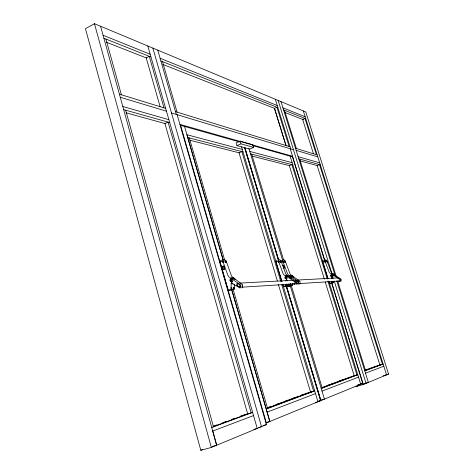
<?xml version="1.0" encoding="UTF-8"?>
<svg xmlns="http://www.w3.org/2000/svg" width="474" height="474" viewBox="0 0 474 474"><rect width="100%" height="100%" fill="white"/><g stroke="black" fill="none" stroke-linecap="round" stroke-linejoin="round"><path stroke-width="0.71" d="M333.495 281.313L333.311 281.935L333.181 281.331M298.122 281.87L298.051 283.636L296.748 283.049M295.539 280.199L298.128 281.763L298.087 283.547M240.075 285.502L239.986 285.147L239.992 287.09M290.064 284.613L289.744 284.459M333.175 278.487L331.427 277.432L331.397 278.179L331.901 278.469L331.936 277.723L331.806 278.475M286.183 280.211L286.018 280.928M225.387 261.784L225.831 261.974L225.932 261.316L226.359 262.318L225.535 261.891M225.92 262.395L225.369 262.27L225.796 262.27M223.444 262.4L223.124 262.4M331.681 281.218L331.622 282.593L329.394 283.351L328.749 281.266M333.649 281.1L333.589 282.463L331.367 283.221A10.446 3.65 70.6 0 1 329.394 283.351L331.367 283.221M226.181 261.073A4.45 1.961 65.3 0 0 222.798 261.073L227.905 275.382C228.936 278.072 234.18 279.429 231.223 282.883L230.933 289.229L228.184 290.212L220.078 262.092L222.798 261.073L226.181 261.067L231.259 275.27C231.62 277.456 234.091 277.474 234.944 279.109M234.482 284.347L234.269 289.01L231.537 289.987M285.869 284.276L285.81 285.615L283.334 286.474L282.705 284.37M288.417 284.116L288.358 285.443L285.893 286.302A11.874 4.734 70.5 0 1 283.334 286.474M290.094 284.009L290.035 285.336L287.582 286.189L289.46 286.059M292.582 283.855L292.523 285.17L290.082 286.018A11.743 4.627 70.5 0 1 287.582 286.189M286.148 280.922L286.189 280.063M242.054 285.881L241.983 287.066M295.077 282.255L294.923 283.843M295.432 281.426L295.557 280.181M295.492 281.426L295.569 280.247M340.711 280.821L340.818 279.607M237.13 283.286L236.976 285.336A0.616 0.551 87.3 0 0 237.113 285.781L240.016 287.28M237.19 283.31L237.053 285.336A0.616 0.551 87.3 0 0 237.19 285.775L239.832 287.315M287.825 284.163L287.996 284.85L288.233 284.139M330.941 276.158L331.065 275.021M330.799 275.548L330.959 275.086M331.753 276.069L331.593 276.526M326.639 261.707L326.296 261.761M331.859 281.295L331.972 282.024L332.144 281.278M286.106 284.133L286.255 284.963L286.48 284.11M284.856 262.365L284.898 261.974M282.777 261.595C285.283 263.414 281.935 259.995 283.102 261.826M278.694 262.353L278.511 262.033L278.842 262.033M232.064 278.819L231.774 278.22L233.445 278.155L234.115 279.145M233.729 278.748L233.445 278.155M286.693 276.532L286.432 276.01L287.706 275.957L288.032 276.342M287.967 276.478L287.706 275.957M292.488 276.644L291.883 275.791L290.639 275.838L291.842 275.951L292.393 276.733M332.321 274.618L332.084 274.162L333.068 274.126L333.613 274.884M333.305 274.576L333.068 274.126M292.043 283.653L292.144 284.584L292.334 283.636M233.564 287.398L233.818 287.06L234.043 287.363A0.675 0.314 -85.7 0 1 234.014 288.002L233.759 288.334L233.534 288.032M332.849 277.468L332.991 277.112M290.39 283.665L290.444 284.69L290.598 283.653M285.786 278.706L285.698 277.284M289.235 277.012L289.727 276.84M332.594 277.539L332.944 275.915L332.084 274.162M297.915 283.683L296.238 282.729M230.791 281.402L231.122 280.715L230.678 279.506M285.218 276.988L285.194 278.481M285.668 278.783L286.047 278.179L285.561 277.13M286.059 280.075C288.702 277.023 283.991 275.88 283.055 273.534L278.428 261.038L275.975 261.932L281.864 281.568M331.486 276.591L331.735 275.862M331.836 277.728C334.206 275.027 329.963 274.055 329.122 271.987L324.933 261.014L322.723 261.796L327.889 278.487M223.017 261.666C225.02 263.757 223.213 260.422 222.976 261.725M225.831 261.974L225.369 261.666M278.659 262.027L278.439 261.838M280.46 261.832C281.84 262.774 281.011 260.605 280.407 261.684M280.732 262.027L280.596 262.205M282.854 262.015C283.618 262.59 282.516 261.79 283.043 261.98M283.174 262.015L283.102 262.347M284.957 261.82L284.637 261.82M324.927 261.476L324.951 261.583M324.986 261.885L325.241 261.885M358.492 385.516L355.696 386.666L363.309 384.515L388.556 374.063L305.789 111.988L94.456 23.7L85.444 28.671L200.798 450.3L211.345 447.45L266.435 424.633L177.128 114.684M286.734 280.205L287.037 280.057M331.919 277.871L332.612 276.703L332.084 274.565L339.609 278.955M285.952 145.447L274.476 108.35L276.94 107.248L289.099 146.49M240.158 141.128L236.129 142.899L236.941 145.619L249.757 149.091L253.697 147.39L252.897 144.742L240.158 141.128L240.976 143.853L253.697 147.39M236.941 145.619L240.976 143.853M200.798 450.3L202.759 449.494M265.985 423.057L362.948 383.336L357.87 384.799M267.14 412.161L315.518 393.616M322.024 391.121L358.51 377.138M212.725 431.056L253.543 415.591M365.484 373.174L383.827 366.224M266.24 409.056L314.706 390.908M321.224 388.467L357.781 374.774M222.371 266.418L223.746 265.932L224.664 269.113C221.725 272.011 222.028 261.05 223.367 269.593M269.226 407.107L271.3 406.337M276.822 404.281L278.89 403.51M284.412 401.454L287.86 400.169M292.002 398.622L295.456 397.336M300.978 395.28L303.046 394.51M327.504 385.403L329.549 384.639M331.593 383.881L333.637 383.116M339.094 381.084L342.501 379.816M266.832 408.09L270.275 406.811M273.03 405.785L280.472 403.013M280.608 402.959L299.201 396.027M301.002 395.357L307.158 393.065M323.013 387.157L350.327 376.972M266.975 408.481L310.968 392.034M321.633 388.052L354.362 375.811M223.604 259.479L220.985 260.451A4.432 2.02 69.6 0 0 220.706 260.605M223.284 269.593L224.664 269.113M211.748 427.518L252.624 412.386M364.767 370.869L383.146 364.062M213.371 426.126L216.843 424.846M222.401 422.796L225.873 421.516M231.431 419.472L234.903 418.192M240.407 416.16L242.54 415.378M364.992 370.194L376.184 366.135L375.361 366.372M212.82 426.796L249.158 413.369M365.33 370.443L380.61 364.796M280.892 261.695L282.717 261.038L285.241 261.038L289.804 273.308C290.183 275.453 292.896 275.163 293.311 277.16M283.168 268.397L284.382 267.982L283.559 265.233L282.403 265.653M290.058 284.436L289.851 284.009M376.86 365.887L382.471 364.31L319.529 164.62L317.165 165.586L379.929 365.051M351.015 376.717L354.374 375.752M355.044 375.556L357.094 374.97M307.804 392.881L311.015 391.962M311.655 391.779L312.876 391.429M243.156 415.147L251.161 412.925L168.051 122.079L164.928 123.542L247.683 413.915M385.723 374.863L388.556 374.063M383.051 375.882L386.559 374.887L303.33 110.963M358 385.018L360.726 384.248M365.033 383.365L368.363 382.423L336.747 280.827M362.616 384.349L366.052 383.383L334.253 281.029M321.04 400.062L324.435 399.114L290.254 285.68M318.024 401.371L320.868 400.571L286.426 285.958L320.857 400.577M317.728 401.49L320.56 400.702L286.1 285.982M315.204 402.539L317.959 401.768L282.741 284.311M267.01 422.263L269.83 421.481L231.727 289.638M263.023 425.569L266.435 424.633M258.768 427.424L261.529 426.665L152.865 48.099M253.904 429.361L257.216 428.449L147.805 45.984M212.382 446.407L216.683 445.24L212.749 431.05M230.637 281.42C232.823 279.53 228.077 278.836 230.589 281.355M285.354 276.97L284.838 277.592L285.324 278.635M241.87 287.185L294.875 283.861M299.479 283.571L339.639 281.052M331.522 278.315L331.557 277.568M233.149 283.754L231.342 283.849L231.223 282.883M231.324 283.44L232.527 283.375M331.397 278.179L332.576 278.12M239.654 283.085L292.511 280.3M297.625 280.027L337.506 277.924M230.542 277.96L233.878 277.829M285.437 275.779L287.985 275.678L288.944 276.798M285.241 261.038A3.845 1.463 65.9 0 0 282.717 261.038L287.777 274.31L289.235 275.554L292.156 275.512M331.273 273.954L333.24 273.877L334.294 275.341M231.745 278.013L232.746 277.977L234.144 279.222M287.078 275.803L285.929 275.85L286.93 276.449M231.727 278.41L233.398 278.339M286.391 276.176L287.665 276.123M332.049 274.31L333.032 274.268M284.382 267.982L283.559 265.233M223.746 265.932L224.581 269.113M222.804 262.057L223.331 262.341M225.286 262.045L225.808 262.335M278.339 261.897L278.665 261.897M280.235 261.891L280.632 262.14L280.306 262.086M282.682 261.885L283.037 262.009M284.536 261.879L284.892 262.004M324.832 261.767L325.034 262.199M284.708 262.009L285.028 262.009M222.887 262.276L223.319 262.276M278.41 262.092L278.742 262.092M222.916 261.986L223.349 261.986M280.335 261.832L280.661 261.832M281.011 261.038L278.428 261.038A3.887 1.499 65.9 0 1 281.011 261.038L285.757 273.771L286.9 275.276L287.985 275.678M326.93 261.008L324.933 261.014A3.425 1.155 66.2 0 1 326.93 261.014L331.231 272.206L332.256 273.528L333.24 273.877M189.689 140.18L239.536 152.912M252.044 156.106L289.567 165.693M187.763 137.519L243.038 151.887M250.527 153.837L292.808 164.828M242.303 149.434L186.94 134.74L223.1 259.782M249.804 151.425L292.132 162.659M126.054 112.812L165.171 123.607M299.787 160.787L317.272 165.61M123.678 109.618L169.704 122.547M298.768 158.79L320.323 164.845M180.618 125.355L239.761 141.993M252.583 145.601L292.488 156.835M179.924 124.389L292.541 156.26M122.819 106.52L168.892 119.703M298.11 156.681L319.695 162.855M120.254 97.259L166.463 111.212M296.143 150.359L317.817 156.9M171.487 112.984L293.465 149.743M119.401 94.184L165.657 108.386M295.486 148.255L317.195 154.921M175.487 111.657L290.035 146.774M289.496 276.792L289.869 276.94M230.625 279.382L230.008 279.784L230.429 281.236M299.58 284.163L299.929 283.997L300.042 281.793A0.895 0.818 86 0 0 299.811 281.301L299.728 281.23M106.158 42.133L146.549 58.024M162.706 64.381L274.748 108.457M284.507 112.297L303.473 119.756M103.907 38.246L150.957 57.004M160.893 60.968L277.894 107.628M283.547 109.879L305.789 118.749M241.989 287.878L242.386 287.682L242.516 285.129A1.037 0.918 87.2 0 0 242.255 284.554L242.167 284.471M103.077 35.242L150.169 54.249M160.111 58.261L277.243 105.53M282.901 107.811L305.173 116.8M338.217 280.958L339.751 281.574L339.935 279.482A0.794 0.747 84.4 0 0 339.722 279.044L339.686 279.008M287.469 280.886L286.16 280.235L286.942 278.908L286.355 276.472L294.935 281.58A0.907 0.83 86.1 0 1 295.172 282.077L294.964 284.459L293.353 283.808M340.634 281.497L340.99 281.372L341.09 279.417A0.794 0.747 84.4 0 0 340.877 278.979L333.85 274.493L334.093 274.926M296.161 284.359L296.552 284.216L296.671 281.989A0.901 0.824 86.1 0 0 296.434 281.491L288.642 276.378M296.789 283.535L298.371 284.24L298.573 281.876A0.895 0.824 86 0 0 298.342 281.384L290.58 276.295L291.172 278.434M237.385 283.268L239.968 285.016M333.412 274.511L331.628 274.019L332.529 274.547M291.273 275.637L292.529 276.709M337.577 277.948L339.141 278.943M292.588 280.324L294.33 281.461M331.296 276.561L330.976 276.336M299.687 281.201L292.819 276.206L293.276 277.225M289.661 275.613L290.621 276.727L290.995 278.41M325.057 262.282L324.714 261.583M242.119 284.441L234.594 278.629L234.891 279.192M331.385 275.145L331.676 275.453M290.639 275.838L291.243 276.697M289.786 276.946L290.118 277.296M286.432 276.01L287.043 276.881M231.774 278.22L232.45 279.216M278.588 261.784C279.903 263.248 278.748 259.977 278.831 261.844M331.504 275.281L331.753 275.649M331.042 276.33L330.745 275.755M290.9 276.354L291.154 276.786M289.922 277.1L290.201 277.515M291.143 276.277L291.409 276.763M332.772 274.979L332.949 275.459M316.389 154.672L304.966 118.423L302.649 119.436L313.385 153.558M284.471 110.252L296.392 148.534M299.663 159.045L336.107 276.093M337.648 281.029L365.531 370.585M280.975 101.62L335.207 275.886M278.149 100.441L332.073 274.013M275.293 99.25L290.698 148.907M290.218 148.765L324.891 260.599M331.67 282.463L363.309 384.515M292.274 156.183L324.654 260.635M331.646 283.185L362.723 383.43M278.706 261.992L278.765 262.365M290.112 156.165L328.02 278.635M328.814 281.153L360.714 384.248M274.487 108.356L286.077 145.814M327.256 279.008L291.854 164.579L289.318 165.627L324.388 279.21M327.907 281.129L356.969 375.076L354.232 375.864L325.259 282.03M251.688 154.133L283.541 259.77M291.237 285.289L322.231 388.088M248.909 148.457L282.617 260.333M244.969 147.995L278.564 259.782L244.744 147.301M244.4 147.189L278.439 260.493M241.485 146.756L281.894 281.479M280.715 281.366L241.829 151.573L239.032 152.782L277.355 280.975M281.775 284.91L313.652 391.299L310.594 392.176L278.41 284.519M189.304 137.916L224.652 260.09M233.078 289.217L267.603 408.552M184.546 126.457L223.177 260.113M231.804 289.969L269.813 421.493M162.511 61.614L177.075 112.142M180.375 124.52L266.376 422.897M157.777 50.155L176.31 114.435M163.992 107.876L149.263 56.329L146.217 57.893L160.082 106.537M105.915 39.046L121.38 94.788M125.646 110.169L213.501 426.873M100.589 26.26L216.659 445.246M94.456 23.7L211.345 447.45M332.724 275.441L332.866 276.36M230.808 290.378A13.58 6.203 70.1 0 1 228.184 290.212M220.155 261.601A4.432 2.02 69.6 0 1 220.475 260.848M233.463 288.038A0.675 0.314 -85.7 0 1 233.486 287.398M275.975 261.932A3.875 1.541 70.1 0 1 277.1 260.499M280.525 260.842A3.833 1.511 70.1 0 1 281.378 260.504M322.723 261.796A3.413 1.191 70.4 0 1 323.529 260.54M232.254 281.236L231.976 282.575L231.371 283.067L240.105 288.032L240.543 285.241A1.043 0.924 87.3 0 0 240.282 284.667L231.596 278.759L232.254 281.236M326.645 261.245L327.066 262.009L326.645 261.245M325.638 261.909L325.205 261.204L325.638 261.909M284.927 261.298L285.407 262.158L284.927 261.298M231.33 287.404L231.282 287.534A0.681 0.314 -85.7 0 0 231.253 288.174L231.478 288.482L231.739 288.145A0.681 0.314 -85.7 0 0 231.768 287.505L231.33 287.404M234.269 289.01L230.933 289.229A14.99 6.968 -86.2 0 0 234.269 289.01M288.358 285.443L285.81 285.615A13.082 5.315 -86.6 0 0 288.358 285.443M292.523 285.17L290.035 285.336A12.94 5.196 -86.6 0 0 292.523 285.17M333.589 282.463L331.622 282.593A11.495 4.1 -86.8 0 0 333.589 282.463"/></g></svg>
